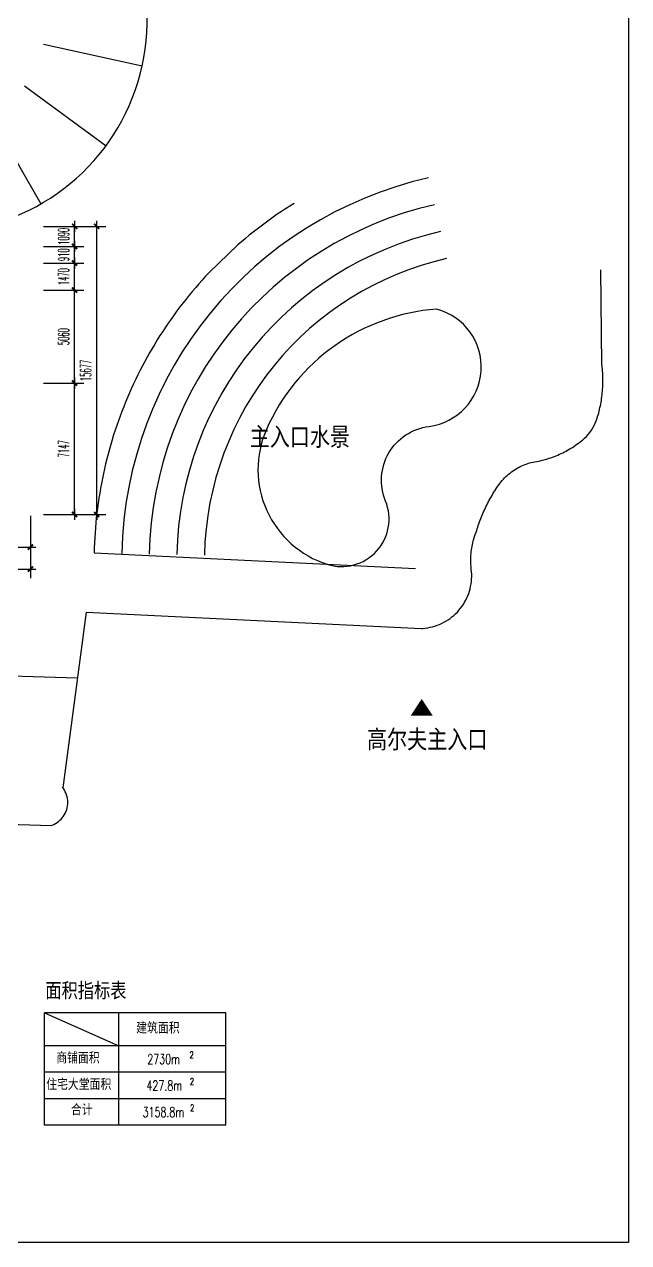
# Model space of a CAD drawing. Extents: x 34838826 to 35164760, y 36533342 to 36641385.
# Drawn here: x 35131876 to 35164760, y 36533342 to 36599633 of the extents above; entities that cross this region are included whole.
import ezdxf

# ---------------------------------------------------------------- set-up
doc = ezdxf.new("R2010")
doc.units = 0
doc.header["$LTSCALE"] = 1000
doc.header["$MEASUREMENT"] = 0
doc.layers.get('0').update_dxf_attribs({"linetype": 'CONTINUOUS'})
doc.layers.get('DEFPOINTS').update_dxf_attribs({"linetype": 'CONTINUOUS'})
for name, color, linetype in [('AXIS', 3, 'CONTINUOUS'), ('PUB_TEXT', 7, 'CONTINUOUS'), ('TEXT', 7, 'CONTINUOUS'), ('TXT', 7, 'CONTINUOUS'), ('WATER', 132, 'CONTINUOUS'), ('规划路', 30, 'CONTINUOUS'), ('道路边线', 8, 'CONTINUOUS')]:
    doc.layers.add(name, color=color, linetype=linetype)
doc.styles.add('-宋体', font='SimSun.ttf')
doc.styles.add('DIM_FONT', font='SIMPLEX.shx', dxfattribs={"width": 0.45})
doc.styles.add('ROMANC', font='romanc', dxfattribs={"width": 0.8, "height": 250})
doc.styles.add('X15', font='SIMHEI.TTF', dxfattribs={"width": 0.8, "height": 3})
doc.dimstyles.new('DIMN', dxfattribs={"dimtxt": 300, "dimasz": 1, "dimexe": 250, "dimexo": 300, "dimgap": 150, "dimtad": 1, "dimdec": 0, "dimzin": 0, "dimtxsty": 'DIM_FONT', "dimblk": '_DIMX', "dimcen": 0.09, "dimclrt": 7, "dimazin": 3, "dimtfac": 1, "dimtdec": 0, "dimtix": 1, "dimtmove": 0, "dimatfit": 3, "dimtolj": 1, "dimtzin": 0})

# ---------------------------------------------------------------- blocks, each defined once
blk = doc.blocks.new('_DIMX')
blk.add_line((-150, 0), (150, 0))
at = {"const_width": 50}
blk.add_lwpolyline([(-70, -70), (70, 70)], dxfattribs=at)
blk = doc.blocks.new('*D131')
at = {"color": 0, "linetype": 'BYBLOCK'}
for p, q in [((35101962, 36571692), (35101962, 36569493)), ((35132204, 36571692), (35132204, 36569493)), ((35101964, 36569993), (35132202, 36569993))]:
    blk.add_line(p, q, dxfattribs=at)
at = {"layer": 'DEFPOINTS', "color": 0, "linetype": 'BYBLOCK'}
for p in [(35101962, 36572292), (35132204, 36572292), (35132204, 36569993)]:
    blk.add_point(p, dxfattribs=at)
at = {"color": 0, "linetype": 'BYBLOCK', "xscale": 2, "yscale": 2, "zscale": 2, "rotation": 180}
blk.add_blockref('_DIMX', (35101962, 36569993), dxfattribs=at)
at = {"color": 0, "linetype": 'BYBLOCK', "xscale": 2, "yscale": 2, "zscale": 2}
blk.add_blockref('_DIMX', (35132204, 36569993), dxfattribs=at)
at = {"color": 7, "linetype": 'BYBLOCK', "insert": (35117083, 36570593), "char_height": 600, "attachment_point": 5, "style": 'DIM_FONT'}
blk.add_mtext('\\A1;30242', dxfattribs=at)
blk = doc.blocks.new('*D132')
at = {"color": 0, "linetype": 'BYBLOCK'}
for p, q in [((35124862, 36572892), (35124862, 36570693)), ((35132204, 36572892), (35132204, 36570693)), ((35124864, 36571193), (35132202, 36571193))]:
    blk.add_line(p, q, dxfattribs=at)
at = {"layer": 'DEFPOINTS', "color": 0, "linetype": 'BYBLOCK'}
for p in [(35124862, 36573492), (35132204, 36573492), (35132204, 36571193)]:
    blk.add_point(p, dxfattribs=at)
at = {"color": 0, "linetype": 'BYBLOCK', "xscale": 2, "yscale": 2, "zscale": 2, "rotation": 180}
blk.add_blockref('_DIMX', (35124862, 36571193), dxfattribs=at)
at = {"color": 0, "linetype": 'BYBLOCK', "xscale": 2, "yscale": 2, "zscale": 2}
blk.add_blockref('_DIMX', (35132204, 36571193), dxfattribs=at)
at = {"color": 7, "linetype": 'BYBLOCK', "insert": (35128533, 36571793), "char_height": 600, "attachment_point": 5, "style": 'DIM_FONT'}
blk.add_mtext('\\A1;7342', dxfattribs=at)
blk = doc.blocks.new('*D137')
at = {"color": 0, "linetype": 'BYBLOCK'}
for p, q in [((35135614, 36588642), (35137813, 36588642)), ((35137313, 36572967), (35137313, 36588640)), ((35135614, 36572965), (35137813, 36572965))]:
    blk.add_line(p, q, dxfattribs=at)
at = {"layer": 'DEFPOINTS', "color": 0, "linetype": 'BYBLOCK'}
for p in [(35135014, 36588642), (35137313, 36588642), (35135014, 36572965)]:
    blk.add_point(p, dxfattribs=at)
at = {"color": 0, "linetype": 'BYBLOCK', "xscale": 2, "yscale": 2, "zscale": 2}
for p, rotation in [((35137313, 36588642), 90), ((35137313, 36572965), 270)]:
    blk.add_blockref('_DIMX', p, dxfattribs=dict(at, rotation=rotation))
at = {"color": 7, "linetype": 'BYBLOCK', "insert": (35136713, 36580803), "char_height": 600, "attachment_point": 5, "rotation": 90, "style": 'DIM_FONT'}
blk.add_mtext('\\A1;15677', dxfattribs=at)
blk = doc.blocks.new('*D146')
at = {"color": 0, "linetype": 'BYBLOCK'}
for p, q in [((35134414, 36580112), (35136613, 36580112)), ((35136113, 36572967), (35136113, 36580110)), ((35134414, 36572965), (35136613, 36572965))]:
    blk.add_line(p, q, dxfattribs=at)
at = {"layer": 'DEFPOINTS', "color": 0, "linetype": 'BYBLOCK'}
for p in [(35133814, 36580112), (35136113, 36580112), (35133814, 36572965)]:
    blk.add_point(p, dxfattribs=at)
at = {"color": 0, "linetype": 'BYBLOCK', "xscale": 2, "yscale": 2, "zscale": 2}
for p, rotation in [((35136113, 36580112), 90), ((35136113, 36572965), 270)]:
    blk.add_blockref('_DIMX', p, dxfattribs=dict(at, rotation=rotation))
at = {"color": 7, "linetype": 'BYBLOCK', "insert": (35135513, 36576538), "char_height": 600, "attachment_point": 5, "rotation": 90, "style": 'DIM_FONT'}
blk.add_mtext('\\A1;7147', dxfattribs=at)
blk = doc.blocks.new('*D147')
at = {"color": 0, "linetype": 'BYBLOCK'}
for p, q in [((35134414, 36588642), (35136613, 36588642)), ((35136113, 36588644), (35136113, 36588646)), ((35136113, 36587552), (35136113, 36588642)), ((35134414, 36587552), (35136613, 36587552)), ((35136113, 36587550), (35136113, 36587548))]:
    blk.add_line(p, q, dxfattribs=at)
at = {"layer": 'DEFPOINTS', "color": 0, "linetype": 'BYBLOCK'}
for p in [(35133814, 36588642), (35136113, 36588642), (35133814, 36587552)]:
    blk.add_point(p, dxfattribs=at)
at = {"color": 0, "linetype": 'BYBLOCK', "xscale": 2, "yscale": 2, "zscale": 2}
for p, rotation in [((35136113, 36588642), 270), ((35136113, 36587552), 90)]:
    blk.add_blockref('_DIMX', p, dxfattribs=dict(at, rotation=rotation))
at = {"color": 7, "linetype": 'BYBLOCK', "insert": (35135513, 36588097), "char_height": 600, "attachment_point": 5, "rotation": 90, "style": 'DIM_FONT'}
blk.add_mtext('\\A1;1090', dxfattribs=at)
blk = doc.blocks.new('*D148')
at = {"color": 0, "linetype": 'BYBLOCK'}
for p, q in [((35134414, 36587552), (35136613, 36587552)), ((35136113, 36587554), (35136113, 36587556)), ((35136113, 36586642), (35136113, 36587552)), ((35134414, 36586642), (35136613, 36586642)), ((35136113, 36586640), (35136113, 36586638))]:
    blk.add_line(p, q, dxfattribs=at)
at = {"layer": 'DEFPOINTS', "color": 0, "linetype": 'BYBLOCK'}
for p in [(35133814, 36587552), (35136113, 36587552), (35133814, 36586642)]:
    blk.add_point(p, dxfattribs=at)
at = {"color": 0, "linetype": 'BYBLOCK', "xscale": 2, "yscale": 2, "zscale": 2}
for p, rotation in [((35136113, 36587552), 270), ((35136113, 36586642), 90)]:
    blk.add_blockref('_DIMX', p, dxfattribs=dict(at, rotation=rotation))
at = {"color": 7, "linetype": 'BYBLOCK', "insert": (35135513, 36587097), "char_height": 600, "attachment_point": 5, "rotation": 90, "style": 'DIM_FONT'}
blk.add_mtext('\\A1;910', dxfattribs=at)
blk = doc.blocks.new('*D149')
at = {"color": 0, "linetype": 'BYBLOCK'}
for p, q in [((35134414, 36586642), (35136613, 36586642)), ((35136113, 36586644), (35136113, 36586646)), ((35136113, 36585172), (35136113, 36586642)), ((35134414, 36585172), (35136613, 36585172)), ((35136113, 36585170), (35136113, 36585168))]:
    blk.add_line(p, q, dxfattribs=at)
at = {"layer": 'DEFPOINTS', "color": 0, "linetype": 'BYBLOCK'}
for p in [(35133814, 36586642), (35136113, 36586642), (35133814, 36585172)]:
    blk.add_point(p, dxfattribs=at)
at = {"color": 0, "linetype": 'BYBLOCK', "xscale": 2, "yscale": 2, "zscale": 2}
for p, rotation in [((35136113, 36586642), 270), ((35136113, 36585172), 90)]:
    blk.add_blockref('_DIMX', p, dxfattribs=dict(at, rotation=rotation))
at = {"color": 7, "linetype": 'BYBLOCK', "insert": (35135513, 36585907), "char_height": 600, "attachment_point": 5, "rotation": 90, "style": 'DIM_FONT'}
blk.add_mtext('\\A1;1470', dxfattribs=at)
blk = doc.blocks.new('*D150')
at = {"color": 0, "linetype": 'BYBLOCK'}
for p, q in [((35134414, 36585172), (35136613, 36585172)), ((35136113, 36580114), (35136113, 36585170)), ((35134414, 36580112), (35136613, 36580112))]:
    blk.add_line(p, q, dxfattribs=at)
at = {"layer": 'DEFPOINTS', "color": 0, "linetype": 'BYBLOCK'}
for p in [(35133814, 36585172), (35136113, 36585172), (35133814, 36580112)]:
    blk.add_point(p, dxfattribs=at)
at = {"color": 0, "linetype": 'BYBLOCK', "xscale": 2, "yscale": 2, "zscale": 2}
for p, rotation in [((35136113, 36585172), 90), ((35136113, 36580112), 270)]:
    blk.add_blockref('_DIMX', p, dxfattribs=dict(at, rotation=rotation))
at = {"color": 7, "linetype": 'BYBLOCK', "insert": (35135513, 36582642), "char_height": 600, "attachment_point": 5, "rotation": 90, "style": 'DIM_FONT'}
blk.add_mtext('\\A1;5060', dxfattribs=at)

msp = doc.modelspace()

# ---------------------------------------------------------------- linework, layer by layer
at = {"layer": 'PUB_TEXT'}
for p, q in [((35142838.8, 36545851.2), (35132963.7, 36545851.2)), ((35132963.7, 36539731.2), (35132963.7, 36545851.2)), ((35132963.7, 36545851.2), (35137023.4, 36544051.2)), ((35137023.4, 36539731.2), (35137023.4, 36545851.2)), ((35142838.8, 36539731.2), (35142838.8, 36545851.2)), ((35142838.8, 36544051.2), (35132963.7, 36544051.2)), ((35142838.8, 36544051.2), (35132963.7, 36544051.2)), ((35142838.8, 36542611.2), (35132963.7, 36542611.2)), ((35142838.8, 36541171.2), (35132963.7, 36541171.2)), ((35142838.8, 36539731.2), (35132963.7, 36539731.2))]:
    msp.add_line(p, q, dxfattribs=at)
msp.add_lwpolyline([(35153498.8, 36562928.6, 0, 1200, 0), (35153498.8, 36562016.6, 1200, 1200, 0)], format="xyseb", dxfattribs=at)
at = {"layer": 'TEXT'}
msp.add_lwpolyline([(34838826.3, 36637693.6), (35164760.4, 36637693.6), (35164760.4, 36533342.2), (34838826.3, 36533342.2)], close=True, dxfattribs=at)
at = {"layer": 'WATER'}
msp.add_lwpolyline([(35154309.3, 36584139.4, 0.277192), (35145045.7, 36577581.9, 0.4455286), (35148356.1, 36570253.1, 0.6368455), (35151530, 36573694.8, -0.4932763), (35153896.7, 36577759.3, 0.82468), (35154309.3, 36584139.4, 0.6283068)], format="xyb", dxfattribs=at)
for radius in [21437, 19937, 18437, 16937]:
    msp.add_arc((35158603, 36570374), radius, 102.776328, 178.745348, dxfattribs=at)
at = {"layer": '规划路'}
msp.add_arc((35055378.5, 34071320.7), 2494000, 88.1760624, 90.8198661, dxfattribs=at)
at = {"layer": '道路边线'}
for p, q in [((35132915.2, 36598552.8), (35138286.6, 36597370.7)), ((35131889.5, 36596288.3), (35136320.7, 36593030.4)), ((35130033.9, 36594634), (35132764.3, 36589859.5)), ((35145864.2, 36589448.8), (35145639, 36589296.5)), ((35146091.2, 36589598.4), (35145864.2, 36589448.8)), ((35146320, 36589745.4), (35146091.2, 36589598.4)), ((35146550.4, 36589889.6), (35146320, 36589745.4)), ((35144974.5, 36588823.6), (35144756.8, 36588660.8)), ((35145194.1, 36588983.9), (35144974.5, 36588823.6)), ((35145415.7, 36589141.5), (35145194.1, 36588983.9)), ((35145639, 36589296.5), (35145415.7, 36589141.5)), ((35144115.4, 36588157), (35143905.7, 36587984)), ((35144327.2, 36588327.5), (35144115.4, 36588157)), ((35144541, 36588495.4), (35144327.2, 36588327.5)), ((35144756.8, 36588660.8), (35144541, 36588495.4)), ((35141926.4, 36586122.5), (35143492.4, 36587630.7)), ((35143698, 36587808.6), (35143492.4, 36587630.7)), ((35143905.7, 36587984), (35143698, 36587808.6)), ((35141926.4, 36586122.5), (35141740.9, 36585923.7)), ((35141377, 36585519.7), (35141198.7, 36585314.4)), ((35141557.8, 36585722.8), (35141377, 36585519.7)), ((35141740.9, 36585923.7), (35141557.8, 36585722.8)), ((35140849.5, 36584897.7), (35140678.6, 36584686.2)), ((35141022.9, 36585107.1), (35140849.5, 36584897.7)), ((35141198.7, 36585314.4), (35141022.9, 36585107.1)), ((35140344.4, 36584257.3), (35140181.1, 36584040)), ((35140510.2, 36584472.8), (35140344.4, 36584257.3)), ((35140678.6, 36584686.2), (35140510.2, 36584472.8)), ((35139862.4, 36583599.4), (35139706.9, 36583376.4)), ((35140020.4, 36583820.6), (35139862.4, 36583599.4)), ((35140181.1, 36584040), (35140020.4, 36583820.6)), ((35139404, 36582924.8), (35139256.6, 36582696.4)), ((35139554.1, 36583151.5), (35139404, 36582924.8)), ((35139706.9, 36583376.4), (35139554.1, 36583151.5)), ((35138970, 36582234.3), (35138830.8, 36582000.8)), ((35139111.9, 36582466.2), (35138970, 36582234.3)), ((35139256.6, 36582696.4), (35139111.9, 36582466.2)), ((35138560.8, 36581528.9), (35138430, 36581290.5)), ((35138694.4, 36581765.6), (35138560.8, 36581528.9)), ((35138830.8, 36582000.8), (35138694.4, 36581765.6)), ((35138176.9, 36580809.3), (35138054.6, 36580566.4)), ((35138302, 36581050.6), (35138176.9, 36580809.3)), ((35138430, 36581290.5), (35138302, 36581050.6)), ((35137935.3, 36580322.2), (35137818.8, 36580076.5)), ((35138054.6, 36580566.4), (35137935.3, 36580322.2)), ((35137594.7, 36579581.1), (35137487.1, 36579331.4)), ((35137705.3, 36579829.5), (35137594.7, 36579581.1)), ((35137818.8, 36580076.5), (35137705.3, 36579829.5)), ((35137280.7, 36578828.4), (35137182, 36578575.1)), ((35137382.4, 36579080.5), (35137280.7, 36578828.4)), ((35137487.1, 36579331.4), (35137382.4, 36579080.5)), ((35137086.3, 36578320.6), (35136993.6, 36578065)), ((35137182, 36578575.1), (35137086.3, 36578320.6)), ((35136817.4, 36577550.6), (35136733.9, 36577291.9)), ((35136817.4, 36577550.6), (35136733.9, 36577291.9)), ((35136904, 36577808.3), (35136817.4, 36577550.6)), ((35136993.6, 36578065), (35136904, 36577808.3)), ((35136653.4, 36577032.2), (35136576.1, 36576771.6)), ((35136733.9, 36577291.9), (35136653.4, 36577032.2)), ((35136430.6, 36576247.6), (35136362.6, 36575984.4)), ((35136501.8, 36576510), (35136430.6, 36576247.6)), ((35136576.1, 36576771.6), (35136501.8, 36576510)), ((35136235.9, 36575455.6), (35136177.2, 36575190.2)), ((35136297.7, 36575720.4), (35136235.9, 36575455.6)), ((35136297.7, 36575720.4), (35136235.9, 36575455.6)), ((35136362.6, 36575984.4), (35136297.7, 36575720.4)), ((35136362.6, 36575984.4), (35136297.7, 36575720.4)), ((35136121.7, 36574924), (35136069.4, 36574657.2)), ((35136177.2, 36575190.2), (35136121.7, 36574924)), ((35136177.2, 36575190.2), (35136121.7, 36574924)), ((35136020.2, 36574389.8), (35135974.2, 36574121.9)), ((35136069.4, 36574657.2), (35136020.2, 36574389.8)), ((35135891.7, 36573584.4), (35135855.3, 36573315)), ((35135931.4, 36573853.4), (35135891.7, 36573584.4)), ((35135974.2, 36574121.9), (35135931.4, 36573853.4)), ((35135822, 36573045.2), (35135792, 36572775)), ((35135855.3, 36573315), (35135822, 36573045.2)), ((35135741.5, 36572233.6), (35135721.1, 36571962.5)), ((35135741.5, 36572233.6), (35135721.1, 36571962.5)), ((35135765.2, 36572504.4), (35135741.5, 36572233.6)), ((35135765.2, 36572504.4), (35135741.5, 36572233.6)), ((35135792, 36572775), (35135765.2, 36572504.4)), ((35135703.9, 36571691.2), (35135689.9, 36571419.7)), ((35135703.9, 36571691.2), (35135689.9, 36571419.7)), ((35135721.1, 36571962.5), (35135703.9, 36571691.2)), ((35135721.1, 36571962.5), (35135703.9, 36571691.2)), ((35135679.1, 36571148), (35135671.6, 36570876.2)), ((35135671.6, 36570876.2), (35153153.9, 36570017.4)), ((35135689.9, 36571419.7), (35135679.1, 36571148)), ((35135233, 36567652.2), (35133970.8, 36558092.4)), ((35134001, 36558052.5), (35133940.7, 36558132.2)), ((35134055.1, 36557968.5), (35134001, 36558052.5)), ((35134102.7, 36557880.6), (35134055.1, 36557968.5)), ((35134143.5, 36557789.3), (35134102.7, 36557880.6)), ((35134177.3, 36557695.2), (35134143.5, 36557789.3)), ((35134203.9, 36557598.8), (35134177.3, 36557695.2)), ((35134223, 36557500.7), (35134203.9, 36557598.8)), ((35134146.8, 36556813.1), (35134180, 36556907.4)), ((35134180, 36556907.4), (35134205.9, 36557004)), ((35134205.9, 36557004), (35134224.4, 36557102.2)), ((35134234.7, 36557401.4), (35134223, 36557500.7)), ((35134224.4, 36557102.2), (35134235.4, 36557201.6)), ((35134238.8, 36557301.5), (35134234.7, 36557401.4)), ((35134235.4, 36557201.6), (35134238.8, 36557301.5)), ((35104479, 36556829.4), (35133330, 36556043.7)), ((35133652, 36556200.1), (35133733, 36556258.7)), ((35133652, 36556200.1), (35133733, 36556258.7)), ((35133733, 36556258.7), (35133809.3, 36556323.2)), ((35133733, 36556258.7), (35133809.3, 36556323.2)), ((35133809.3, 36556323.2), (35133880.6, 36556393.4)), ((35133880.6, 36556393.4), (35133946.3, 36556468.8)), ((35133946.3, 36556468.8), (35134006.1, 36556548.9)), ((35134006.1, 36556548.9), (35134059.6, 36556633.3)), ((35134059.6, 36556633.3), (35134106.6, 36556721.5)), ((35134106.6, 36556721.5), (35134146.8, 36556813.1)), ((35133330, 36556043.7), (35133385.7, 36556063.3)), ((35133330, 36556043.7), (35133385.7, 36556063.3)), ((35133385.7, 36556063.3), (35133477.9, 36556102.1)), ((35133385.7, 36556063.3), (35133477.9, 36556102.1)), ((35133477.9, 36556102.1), (35133566.8, 36556147.8)), ((35133477.9, 36556102.1), (35133566.8, 36556147.8)), ((35133566.8, 36556147.8), (35133652, 36556200.1)), ((35133566.8, 36556147.8), (35133652, 36556200.1))]:
    msp.add_line(p, q, dxfattribs=at)
at = {"layer": '道路边线', "flags": 128}
msp.add_lwpolyline([(35135233, 36567652.2), (35153487.2, 36566764.2), (35153562.9, 36566768.6), (35153695, 36566781.2), (35153826.4, 36566799.8), (35153956.8, 36566824.6), (35154085.8, 36566855.3), (35154213.4, 36566892), (35154339.1, 36566934.6), (35154462.7, 36566983), (35154583.9, 36567037), (35154702.4, 36567096.6), (35154818.1, 36567161.6), (35154930.7, 36567231.9), (35155039.9, 36567307.3), (35155145.4, 36567387.7), (35155247.2, 36567473), (35155344.8, 36567562.8), (35155438.2, 36567657.1), (35155527.2, 36567755.6), (35155611.4, 36567858.1), (35155690.9, 36567964.4), (35155765.3, 36568074.3), (35155834.6, 36568187.5), (35155898.5, 36568303.8), (35155957, 36568422.9), (35156009.9, 36568544.6), (35156057.1, 36568668.6), (35156098.5, 36568794.7), (35156134, 36568922.6), (35156163.5, 36569051.9), (35156187.1, 36569182.5), (35156204.5, 36569314.1), (35156215.9, 36569446.3), (35156221.1, 36569578.9), (35156220.1, 36569711.6), (35156213, 36569844.1), (35156199.8, 36569976.2), (35156192.8, 36570036.7), (35156183.2, 36570136.3), (35156176, 36570236), (35156171.2, 36570335.9), (35156168.8, 36570435.8), (35156168.9, 36570535.8), (35156171.3, 36570635.8), (35156176.2, 36570735.7), (35156183.5, 36570835.4), (35156193.2, 36570934.9), (35156205.3, 36571034.2), (35156219.7, 36571133.2), (35156236.6, 36571231.7), (35156255.9, 36571329.8), (35156277.5, 36571427.5), (35156301.4, 36571524.6), (35156327.7, 36571621), (35156356.4, 36571716.9), (35156387.3, 36571811.9), (35156420.5, 36571906.3), (35156456, 36571999.8), (35156493.7, 36572092.4), (35156519.1, 36572176.1), (35156549.2, 36572271.5), (35156580.4, 36572366.5), (35156612.7, 36572461.1), (35156646.1, 36572555.4), (35156680.6, 36572649.2), (35156716.2, 36572742.7), (35156752.9, 36572835.7), (35156790.7, 36572928.3), (35156829.6, 36573020.4), (35156869.5, 36573112.1), (35156910.6, 36573203.3), (35156952.7, 36573294), (35156995.8, 36573384.2), (35157040, 36573473.9), (35157085.3, 36573563.1), (35157131.6, 36573651.7), (35157178.9, 36573739.8), (35157227.2, 36573827.3), (35157276.6, 36573914.3), (35157327, 36574000.7), (35157378.4, 36574086.4), (35157430.8, 36574171.6), (35157484.2, 36574256.2), (35157538.6, 36574340.1), (35157594, 36574423.3), (35157650.3, 36574506), (35157707.7, 36574587.9), (35157751.9, 36574648.6), (35157813, 36574727.8), (35157876.7, 36574804.9), (35157942.7, 36574880), (35158011.2, 36574952.8), (35158082, 36575023.4), (35158155, 36575091.8), (35158230.2, 36575157.7), (35158307.5, 36575221.1), (35158386.8, 36575282.1), (35158468, 36575340.4), (35158551, 36575396.1), (35158635.8, 36575449.2), (35158722.3, 36575499.4), (35158810.3, 36575546.8), (35158899.8, 36575591.4), (35158990.7, 36575633.1), (35159082.9, 36575671.8), (35159176.3, 36575707.5), (35159270.8, 36575740.2), (35159366.3, 36575769.8), (35159462.7, 36575796.4), (35159561.6, 36575811.4), (35159660.2, 36575828.1), (35159758.5, 36575846.5), (35159856.4, 36575866.7), (35159954, 36575888.6), (35160051.2, 36575912.1), (35160147.9, 36575937.4), (35160244.2, 36575964.4), (35160340, 36575993), (35160435.3, 36576023.3), (35160530.1, 36576055.3), (35160624.2, 36576089), (35160717.8, 36576124.3), (35160810.7, 36576161.2), (35160903, 36576199.7), (35160994.6, 36576239.9), (35161085.5, 36576281.6), (35161175.6, 36576325), (35161264.9, 36576369.9), (35161353.5, 36576416.3), (35161441.2, 36576464.3), (35161528.1, 36576513.9), (35161614, 36576564.9), (35161699.1, 36576617.5), (35161783.3, 36576671.5), (35161866.4, 36576727), (35161948.6, 36576784), (35162029.8, 36576842.3), (35162110, 36576902.1), (35162189.1, 36576963.3), (35162200.8, 36576972.5), (35162251.9, 36577014.1), (35162360.1, 36577109.8), (35162462.7, 36577211.5), (35162559.3, 36577318.9), (35162649.7, 36577431.6), (35162733.5, 36577549.2), (35162810.5, 36577671.4), (35162880.4, 36577797.8), (35162943, 36577927.9), (35162998.1, 36578061.5), (35163045.6, 36578197.9), (35163045.6, 36578197.9), (35163075, 36578293.4), (35163103, 36578389.4), (35163129.7, 36578485.8), (35163154.9, 36578582.6), (35163178.6, 36578679.7), (35163201, 36578777.2), (35163221.9, 36578875), (35163241.4, 36578973.1), (35163259.4, 36579071.4), (35163275.9, 36579170.1), (35163291.1, 36579268.9), (35163304.7, 36579368), (35163316.9, 36579467.2), (35163327.7, 36579566.6), (35163337, 36579666.2), (35163344.8, 36579765.9), (35163351.1, 36579865.7), (35163356, 36579965.6), (35163359.4, 36580065.5), (35163361.4, 36580165.5), (35163361.9, 36580265.5), (35163360.9, 36580365.5), (35163358.4, 36580465.5), (35163354.5, 36580565.4), (35163349.1, 36580665.2), (35163342.2, 36580765), (35163333.9, 36580864.6), (35163324, 36580964.2), (35163312.8, 36581063.5), (35163307.8, 36581104), (35163256.4, 36586281.6)], dxfattribs=at)
at = {"layer": '道路边线'}
msp.add_arc((35127055.4, 36599842.4), 11500, 275.851487, 59.324935, dxfattribs=at)

# ---------------------------------------------------------------- texts
at = {"layer": 'PUB_TEXT', "style": '-宋体', "width": 0.8}
for s, p in [('主入口水景', (35144140.1, 36576697.2)), ('高尔夫主入口', (35150524.4, 36560229.7))]:
    msp.add_text(s, height=1000, dxfattribs=at).set_placement(p)
at = {"layer": 'PUB_TEXT', "style": 'X15', "width": 0.8}
for s, height, p in [('面积指标表', 810, (35133014.3, 36546662.6)), ('建筑面积', 540, (35137963.5, 36544777.1)), ('商铺面积', 540, (35133612.4, 36543146.6)), ('住宅大堂面积', 540, (35133068.5, 36541706.6)), ('合计', 540, (35134411.4, 36540319.7))]:
    msp.add_text(s, height=height, rotation=0, dxfattribs=at).set_placement(p)
at = {"layer": 'TXT', "style": 'ROMANC', "width": 0.7}
for s, height, p in [('2', 360, (35140868.2, 36543373.7)), ('2730m', 540, (35138566.4, 36543057.2)), ('427.8m', 540, (35138519.4, 36541617.2)), ('2', 360, (35140885.8, 36541933.7)), ('3158.8m ', 540, (35138311.2, 36540177.2)), ('2', 360, (35140895.8, 36540493.7))]:
    msp.add_text(s, height=height, dxfattribs=at).set_placement(p)

# ---------------------------------------------------------------- dimensions: what is measured, and where the dimension line sits
at = {"layer": 'AXIS'}
for p1, p2, picture, middle in [((35132314, 36587551.8), (35132314, 36588641.8), '*D147', (35134013.1, 36588096.8)), ((35133514, 36572964.7), (35133514, 36588641.8), '*D137', (35135213.1, 36580803.3)), ((35132314, 36586641.8), (35132314, 36587551.8), '*D148', (35134013.1, 36587096.8)), ((35132314, 36585171.8), (35132314, 36586641.8), '*D149', (35134013.1, 36585906.8)), ((35132314, 36580111.9), (35132314, 36585171.8), '*D150', (35134013.1, 36582641.8)), ((35132314, 36572964.7), (35132314, 36580111.9), '*D146', (35134013.1, 36576538.3))]:
    dim = msp.add_aligned_dim(p1=p1, p2=p2, distance=-2299.2, dimstyle='DIMN', override={"dimscale": 2, "dimblk1": '_DIMX', "dimblk2": '_DIMX', "dimsah": 1}, dxfattribs=at)
    dim.commit()
    dim.dimension.update_dxf_attribs({"geometry": picture, "text_midpoint": middle, "insert": (-1499.8, 0)})
for p1, p2, picture, middle in [((35124862.1, 36573492), (35132203.7, 36573492), '*D132', (35128532.9, 36571792.8)), ((35101962.1, 36572292), (35132203.7, 36572292), '*D131', (35117082.9, 36570592.8))]:
    dim = msp.add_aligned_dim(p1=p1, p2=p2, distance=-2299.2, dimstyle='DIMN', override={"dimscale": 2, "dimblk1": '_DIMX', "dimblk2": '_DIMX', "dimsah": 1}, dxfattribs=at)
    dim.commit()
    dim.dimension.update_dxf_attribs({"geometry": picture, "text_midpoint": middle})

doc.saveas('drawing.dxf')
